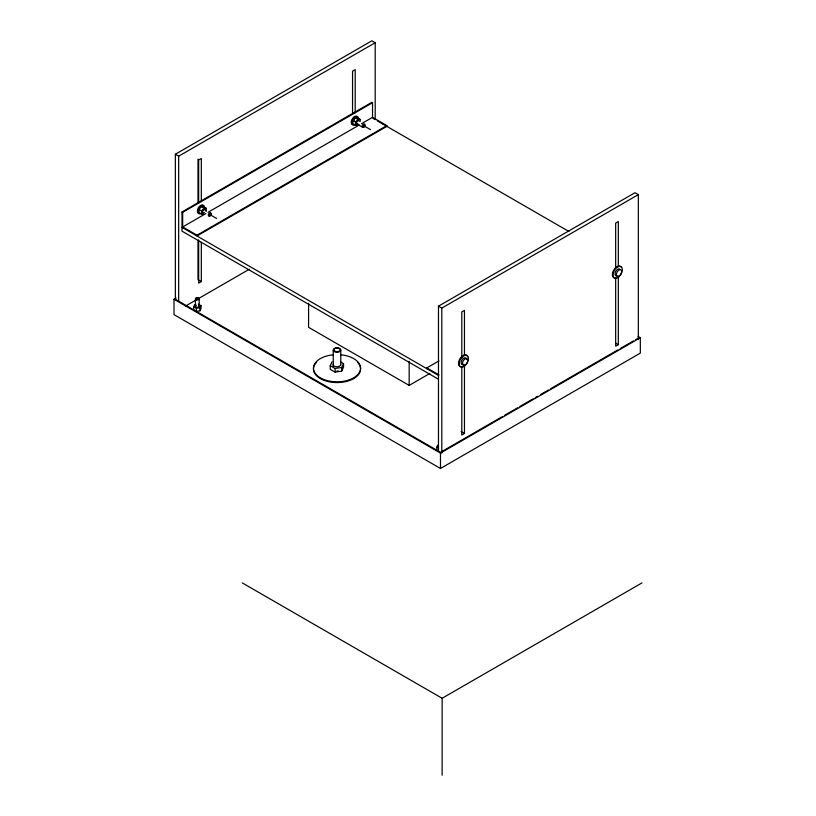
<?xml version="1.0" encoding="UTF-8"?>
<svg xmlns="http://www.w3.org/2000/svg" width="816" height="816" viewBox="0 0 816 816"><rect width="100%" height="100%" fill="white"/><g stroke="black" fill="none" stroke-linecap="round" stroke-linejoin="round"><path stroke-width="1.22" d="M193.688 309.815L193.688 306.745L194.667 304.643M193.688 306.745L196.35 308.275L196.35 311.355L199.991 310.794L199.991 307.714L200.971 305.612L198.308 304.072M199.991 310.794L200.971 308.693L200.971 305.612M340.619 361.937L343.546 363.62L343.546 367.261L341.761 371.107L335.101 372.137L330.235 369.322L330.235 365.68L332.01 361.835M341.761 371.107L341.761 367.465L343.546 363.62M436.835 450.197L436.835 447.117L437.815 445.016M202.215 213.231L203.99 214.251L201.685 214.047L199.022 212.507L199.022 209.437L201.328 206.56L203.633 206.764L206.295 208.304L206.295 211.385M201.685 214.047L201.685 210.967L203.99 208.1L206.295 208.304M357.867 125.409L355.562 125.205L352.9 123.665L352.9 120.584L355.205 117.718L357.51 117.922L360.182 119.462L360.182 121.513M355.562 125.205L355.562 122.125L357.867 119.258L360.182 119.462M454.798 444.057L440.477 452.329L175.348 299.258L175.348 154.255L371.861 40.8L375.197 42.728L375.197 119.014M175.348 154.255L178.673 156.182L375.197 42.728M438.508 379.267L182.009 231.183L182.009 211.946L371.861 102.337L372.524 102.724L372.524 117.341L386.845 125.603L386.845 126.378L196.993 235.987L196.993 235.222L386.845 125.603M182.009 211.946L182.672 212.333L372.524 102.724M182.672 212.333L182.672 226.95L205.856 213.568M208.06 212.293L359.285 124.981M361.488 123.706L372.524 117.341M201.328 242.23L201.328 281.561L198.665 283.101L198.665 239.965M638.122 336.447L640.325 337.712L640.325 353.104L440.477 468.476L174.012 314.639L174.012 299.258L176.225 297.983M185.303 306.194L196.34 299.829M198.553 298.554L249.329 269.229M438.478 451.115L438.478 306.173L634.991 192.719L638.326 194.636L638.326 339.578M438.478 306.173L441.803 308.101L638.326 194.636M426.819 368.669L426.819 367.904L438.957 360.896M308.581 303.226L308.581 327.328L409.163 385.407L429.838 373.473M464.457 364.966L464.457 433.48L461.795 435.02L461.795 366.506M618.334 276.145L618.334 344.638L615.672 346.178L615.672 277.664M455.899 443.425L502.228 416.68M504.431 415.405L517.67 407.755M519.874 406.49L533.103 398.84M535.316 397.576L537.52 396.301M540.824 394.383L548.546 389.926M550.749 388.661L618.038 349.809M620.242 348.544L633.471 340.894M635.684 339.629L638.989 337.712M174.012 299.258L440.477 453.094L640.325 337.712M242.291 582.899L442.139 698.282L641.988 582.899M196.35 308.275L199.991 307.714M330.235 365.68L335.101 368.495L341.761 367.465M372.932 118.34L375.166 119.626M377.216 120.809L382.571 123.899M382.867 124.073L568.915 231.489M355.205 117.718L357.867 119.258M363.865 125.797L370.525 129.642M352.9 120.584L355.562 122.125M356.286 123.593L362.59 127.235M615.845 343.199L618.334 344.638M201.328 206.56L203.99 208.1M209.987 214.639L216.648 218.484M199.022 209.437L201.685 210.967M182.672 226.95L196.993 235.222M426.819 367.904L438.937 374.901M182.009 227.338L438.6 375.472M201.328 281.561L197.992 279.643L197.992 240.302M461.122 431.562L464.457 433.48M436.835 447.117L438.61 448.147M618.334 265.996L618.334 221.564L615.672 223.105L615.672 267.505M464.457 354.817L464.457 310.406L461.795 311.947L461.795 357.622M442.139 698.282L442.139 775.2M441.803 308.101L441.803 453.043M440.477 453.094L440.477 468.476M409.163 361.304L409.163 385.407M355.205 112.812L355.205 69.646L352.543 71.186L352.543 114.322M340.782 350.135A3.764 2.173 0 0 1 335.131 352.022A3.764 2.173 0 0 1 335.131 348.259A3.764 2.173 0 0 1 340.782 350.135L340.782 365.211M335.101 368.495L335.101 372.137M333.244 350.135L333.244 366.476M201.328 201.623L201.328 158.488L198.665 160.028L198.665 203.164M199.216 298.87L199.216 306.143M197.992 159.1L197.992 202.246M195.442 298.87L195.442 306.143M178.673 156.182L178.673 301.124M460.795 366.792A6.599 3.805 -60 0 1 460.285 358.153A6.599 3.805 -60 0 1 467.629 356.796M463.794 364.252A3.764 2.173 -60 0 1 461.122 362.712A3.764 2.173 -60 0 1 463.794 358.091A3.764 2.173 -60 0 1 466.456 359.632M615.794 277.838A6.599 3.805 -60 0 1 613.306 270.8A6.599 3.805 -60 0 1 621.047 266.924M616.988 275.696A3.764 2.173 -60 0 1 615.56 271.677A3.764 2.173 -60 0 1 619.976 269.453M353.675 124.624A4.712 2.723 -60 0 1 351.9 119.595A4.712 2.723 -60 0 1 357.428 116.821M355.205 124.644A4.712 2.723 -60 0 1 351.88 122.716A4.712 2.723 -60 0 1 355.205 116.953A4.712 2.723 -60 0 1 358.54 118.871M354.266 120.248A1.887 1.091 -60 0 1 354.542 119.85M357.867 123.869A1.887 1.091 -60 0 1 356.541 123.236A1.887 1.091 -60 0 1 357.643 120.952A1.887 1.091 -60 0 1 359.162 121.196M199.798 213.466A4.712 2.723 -60 0 1 198.308 207.896A4.712 2.723 -60 0 1 203.878 206.397M201.328 213.486A4.712 2.723 -60 0 1 198.002 211.222A4.712 2.723 -60 0 1 201.899 205.52A4.712 2.723 -60 0 1 204.541 208.774M204.337 212.466A1.887 1.091 -60 0 1 202.664 212.078A1.887 1.091 -60 0 1 204.102 209.579A1.887 1.091 -60 0 1 205.275 210.834M198.665 305.408A1.887 1.091 0 0 1 198.543 307.01A1.887 1.091 0 0 1 195.789 306.806A1.887 1.091 0 0 1 196.391 305.235M357.418 362.182A23.552 13.597 0 0 1 337.018 382.582A23.552 13.597 0 0 1 316.618 362.182M340.7 354.787A23.552 13.597 0 0 1 356.765 375.625A23.552 13.597 0 0 1 317.261 375.625A23.552 13.597 0 0 1 333.326 354.787M338.232 370.841A4.712 2.723 0 0 1 337.018 370.933M340.609 364.415A3.743 2.162 0 0 1 336.325 366.782A3.743 2.162 0 0 1 333.469 363.783M334.693 351.094A3.295 1.897 0 0 0 340.201 350.248A3.295 1.897 0 0 0 336.161 347.922A3.295 1.897 0 0 0 334.693 351.094M464.998 365.67A6.599 3.805 -60 0 0 467.089 355.46A6.599 3.805 -60 0 0 459.286 362.375A6.599 3.805 -60 0 0 464.998 365.67M465.814 364.517A3.764 2.173 -60 0 0 467.007 358.673A3.764 2.173 -60 0 0 462.55 362.63A3.764 2.173 -60 0 0 465.814 364.517M618.875 276.828A6.599 3.805 -60 0 0 620.966 266.618A6.599 3.805 -60 0 0 613.173 273.533A6.599 3.805 -60 0 0 618.875 276.828M619.691 275.675A3.764 2.173 -60 0 0 620.884 269.831A3.764 2.173 -60 0 0 616.427 273.788A3.764 2.173 -60 0 0 619.691 275.675M363.875 126.888A1.887 1.091 -60 0 0 364.477 123.971A1.887 1.091 -60 0 0 362.243 125.95A1.887 1.091 -60 0 0 363.875 126.888M364.13 126.755A1.408 0.816 -60 0 0 364.568 124.573A1.408 0.816 -60 0 0 362.906 126.052A1.408 0.816 -60 0 0 364.13 126.755M209.998 215.73A1.887 1.091 -60 0 0 210.589 212.813A1.887 1.091 -60 0 0 208.366 214.792A1.887 1.091 -60 0 0 209.998 215.73M210.242 215.597A1.408 0.816 -60 0 0 210.691 213.415A1.408 0.816 -60 0 0 209.018 214.894A1.408 0.816 -60 0 0 210.242 215.597M195.993 299.635A1.887 1.091 0 0 0 199.145 299.156A1.887 1.091 0 0 0 196.84 297.82A1.887 1.091 0 0 0 195.993 299.635M196.33 299.064A1.408 0.816 0 0 0 198.686 298.697A1.408 0.816 0 0 0 196.962 297.697A1.408 0.816 0 0 0 196.33 299.064"/></g></svg>
